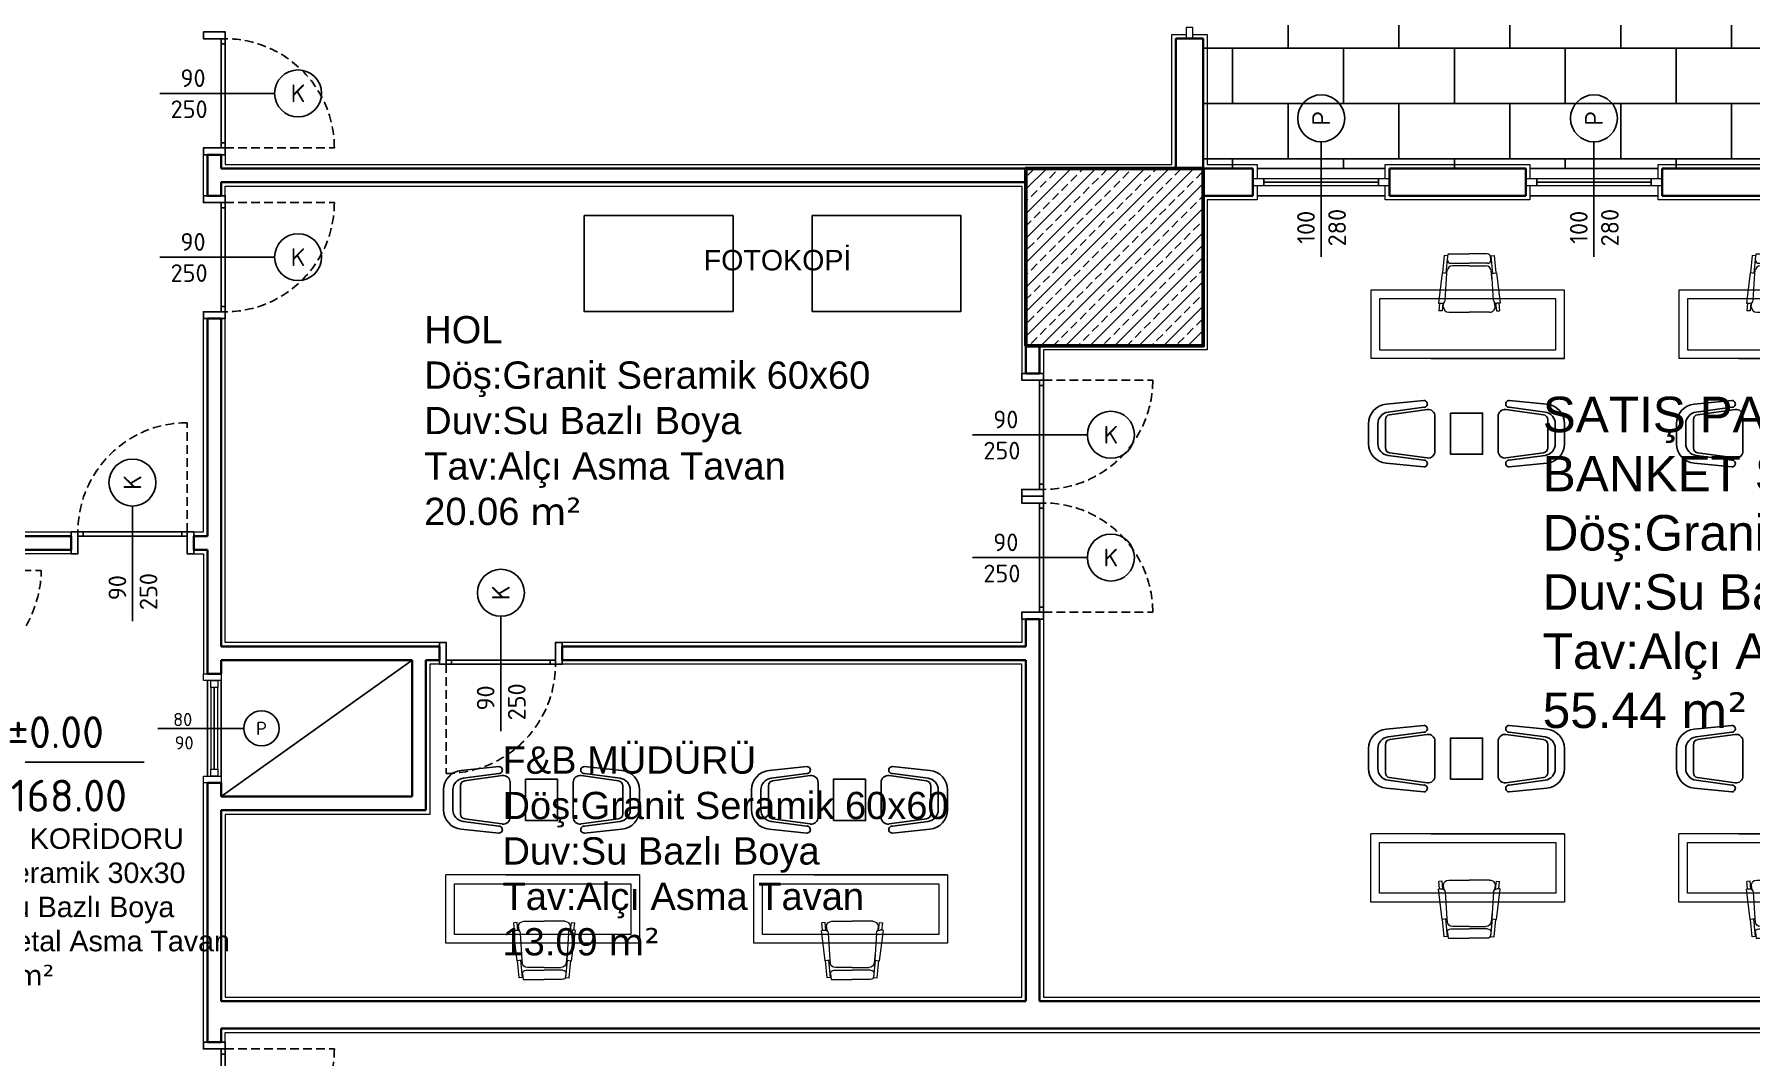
# Model space of a CAD drawing. Header units: millimetres. Extents: x 1443065 to 1517367, y 3763150 to 3779068.
# Drawn here: x 1479557 to 1480815, y 3768206 to 3768955 of the extents above; entities that cross this region are included whole.
import ezdxf
from ezdxf.enums import TextEntityAlignment as Align

# ---------------------------------------------------------------- set-up
doc = ezdxf.new("R2010")
doc.units = ezdxf.units.MM
doc.linetypes.add('HIDDEN', pattern=[9.525, 6.35, -3.175])
for name, color, linetype, lineweight in [('DUVAR', 2, 'Continuous', 35), ('MAHAL', 52, 'Continuous', 13), ('MERDIVEN', 4, 'Continuous', 20), ('SECTION4', 3, 'Continuous', 50), ('SIVA', 3, 'Continuous', 9), ('TASIYICI', 170, 'Continuous', 50), ('TEFRIS', 165, 'Continuous', 15)]:
    doc.layers.add(name, color=color, linetype=linetype, lineweight=lineweight)
for name, color, linetype in [('m-DOG_', 4, 'Continuous'), ('m-DOG_gor', 8, 'Continuous'), ('m-TAR_duvar', 8, 'Continuous'), ('m-TAR_yesil', 54, 'Continuous'), ('m-TFR_vitrifiye', 1, 'Continuous'), ('m-YAZ_kot', 7, 'Continuous'), ('m-YAZ_poz', 7, 'Continuous'), ('TF', 21, 'Continuous')]:
    doc.layers.add(name, color=color, linetype=linetype)
doc.styles.add('mono', font='isocpeur.ttf')
doc.styles.get("Standard").update_dxf_attribs({"font": 'arial.ttf'})

# ---------------------------------------------------------------- blocks, each defined once
blk = doc.blocks.new('90lık Kqpı')
at = {"layer": 'm-DOG_', "linetype": 'HIDDEN'}
blk.add_line((-8, -5), (-88, -5), dxfattribs=at)
at = {"layer": 'm-DOG_'}
for p, q in [((-5, -8.8), (-8, -8.8)), ((-5, -81.2), (-8, -81.2))]:
    blk.add_line(p, q, dxfattribs=at)
for points in [[(8, 0), (8, -5), (-8, -5), (-8, 0)], [(-8, -5), (-8, -85), (-5, -85), (-5, -5)], [(8, -90), (8, -85), (-8, -85), (-8, -90)]]:
    blk.add_lwpolyline(points, close=True, dxfattribs=at)
at = {"layer": 'm-DOG_', "linetype": 'HIDDEN'}
blk.add_arc((-8, -5), 80, 180, 270, dxfattribs=at)
blk = doc.blocks.new('m-penpoz')
blk.add_line((0, -1.625), (0, 0))
blk.add_circle((0, 0.332), 0.332)
blk.add_attdef('POZNO', text='', height=0.18).set_placement((0, 0.332), align=Align.MIDDLE)
blk.add_attdef('HEIGHT', text='', height=0.18, rotation=90).set_placement((0.069, -1.625), align=Align.TOP_LEFT)
blk.add_attdef('WIDTH', text='', height=0.18, rotation=90).set_placement((0, -1.625), align=Align.BOTTOM_LEFT)
blk = doc.blocks.new('sdvswa')
at = {"layer": 'TEFRIS'}
for p, q in [((837027.4, -85290), (836977.4, -85290)), ((836977.4, -85432), (836977.4, -85290)), ((836983.8, -85296.4), (836983.8, -85425.6)), ((837021, -85296.4), (836983.8, -85296.4)), ((837021, -85425.6), (837021, -85296.4)), ((837027.4, -85345.2), (837027.4, -85290)), ((836977.4, -85334), (836977.4, -85432)), ((837027.4, -85432), (837027.4, -85334)), ((837011.3, -85347.2), (837011.3, -85362.2)), ((837012.2, -85342.3), (837012.4, -85339.9)), ((837017.9, -85342.8), (837012.2, -85342.3)), ((837017.8, -85340.4), (837012.4, -85339.9)), ((837015.3, -85343.2), (837018.2, -85343.5)), ((837017.8, -85339.8), (837017.8, -85342.2)), ((837040.2, -85342.4), (837018, -85339.6)), ((837020, -85344.6), (837039.7, -85345.8)), ((837039.7, -85345.8), (837040.2, -85342.4)), ((837039.7, -85345.8), (837041.7, -85346)), ((837052.6, -85346.3), (837039.8, -85345)), ((837052.8, -85343.9), (837040.1, -85342.6)), ((837045.3, -85362.2), (837045.3, -85350)), ((837047.1, -85348.7), (837047.1, -85362.2)), ((837049.8, -85346.3), (837054, -85346.8)), ((837052.6, -85346.3), (837052.8, -85343.9)), ((837054, -85346.8), (837054, -85362.2)), ((837011.3, -85377.2), (837011.3, -85362.2)), ((837045.3, -85362.2), (837045.3, -85374.3)), ((837047.1, -85375.7), (837047.1, -85362.2)), ((837054, -85375.4), (837054, -85362.2)), ((837017.9, -85381.5), (837012.2, -85382.1)), ((837012.2, -85382.1), (837012.4, -85384.5)), ((837017.8, -85383.9), (837012.4, -85384.5)), ((837015.3, -85381.2), (837018.4, -85380.8)), ((837017.8, -85384.8), (837017.8, -85382.4)), ((837040.2, -85382.2), (837018, -85385)), ((837020, -85380), (837039.7, -85378.8)), ((837034.4, -85379.1), (837041.7, -85378.3)), ((837052.6, -85378.1), (837039.7, -85379.3)), ((837039.7, -85378.8), (837040.2, -85382.2)), ((837052.8, -85380.4), (837040.1, -85381.7)), ((837049.8, -85378.1), (837051.9, -85377.8)), ((837052.6, -85378.1), (837052.8, -85380.4)), ((836983.8, -85425.6), (837021, -85425.6)), ((836977.4, -85432), (837027.4, -85432))]:
    blk.add_line(p, q, dxfattribs=at)
for centre, radius, start, end in [((837015.3, -85347.2), 4, 89.9955, 179.9955), ((837020.2, -85342.2), 2.4, 179.1116, 266.3945), ((837041.3, -85350), 4, 359.9955, 83.8125), ((837049.5, -85348.7), 2.4, 83.193, 179.9955), ((837041.3, -85374.3), 4, 276.1786, 359.9955), ((837049.5, -85375.7), 2.4, 179.9955, 276.7981), ((837051.6, -85375.4), 2.4, 276.7981, 359.9955), ((837015.3, -85377.2), 4, 179.9955, 269.9955), ((837015.4, -85382.5), 2.4, 0.8795, 0.8795), ((837020.2, -85382.4), 2.4, 93.5966, 180.8795)]:
    blk.add_arc(centre, radius, start, end, dxfattribs=at)
blk = doc.blocks.new('10E')
at = {"layer": 'TF'}
for p, q in [((-2, 69.4), (-12.1, 69.4)), ((-1.7, 60), (-12.1, 60)), ((-2.3, 60), (8.1, 60)), ((-2, 69.4), (8.1, 69.4)), ((-35.8, 13.2), (-32, 51.4)), ((-28.9, 13.2), (-24, 49.6)), ((-26.6, 9.8), (-21.3, 48)), ((-16.4, 52.3), (-2, 52.3)), ((12.3, 52.3), (-2, 52.3)), ((22.6, 9.8), (17.3, 48)), ((24.8, 13.2), (20, 49.6)), ((31.8, 13.2), (28, 51.4)), ((-2, 1.8), (-19.7, 1.8)), ((-2, 1.8), (15.7, 1.8))]:
    blk.add_line(p, q, dxfattribs=at)
for centre, radius, start, end in [((-12.1, 49.4), 20, 90, 174.2721), ((-12.1, 48), 12, 90, 172.3616), ((8.1, 49.4), 20, 5.7279, 90), ((8.1, 48), 12, 7.6384, 90), ((-16.4, 47.3), 5, 90, 172.113), ((12.3, 47.3), 5, 7.887, 90), ((-32.3, 13), 3.48, 176.4222, 3.5778), ((-19.7, 8.8), 7, 172.113, 270), ((15.7, 8.8), 7, 270, 7.887), ((28.3, 13), 3.48, 176.4222, 3.5778)]:
    blk.add_arc(centre, radius, start, end, dxfattribs=at)
blk = doc.blocks.new('m-plankot')
h = blk.add_hatch(color=256)
h.paths.add_polyline_path([(0, 0.144), (0, 0), (0.144, 0, 0.414214)])
h.paths.add_polyline_path([(0, -0.144), (0, 0), (-0.144, 0, 0.414214)])
for p, q in [((0, 0.192), (0, -0.192)), ((0.9136, 0), (-0.192, 0))]:
    blk.add_line(p, q)
blk.add_circle((0, 0), 0.144)
blk.add_attdef('INCEKOT', (0.1868, 0.1), '', height=0.18)
blk.add_attdef('KABAKOT', text='', height=0.18).set_placement((0.1868, -0.1), align=Align.TOP_LEFT)
blk = doc.blocks.new('Perde Kapı')
at = {"layer": 'm-DOG_', "linetype": 'HIDDEN'}
blk.add_line((5, 26), (5, 116), dxfattribs=at)
at = {"layer": 'm-DOG_'}
for p, q in [((8.8, 23), (8.8, 26)), ((81.2, 23), (81.2, 26))]:
    blk.add_line(p, q, dxfattribs=at)
for points in [[(0, -25), (5, -25), (5, 26), (0, 26)], [(5, 26), (85, 26), (85, 23), (5, 23)], [(90, -25), (85, -25), (85, 26), (90, 26)]]:
    blk.add_lwpolyline(points, close=True, dxfattribs=at)
at = {"layer": 'm-DOG_', "linetype": 'HIDDEN'}
blk.add_arc((2.7, 28.7), 87.4, 358.2588, 88.4682, dxfattribs=at)

msp = doc.modelspace()

# ---------------------------------------------------------------- hatches: boundary and pattern name
at = {"layer": 'm-TAR_duvar'}
h = msp.add_hatch(dxfattribs=at)
h.set_pattern_fill('ANSI33', color=256, scale=2)
h.set_pattern_definition([(45, (57622.096, -87954.948), (-8.98025612, 8.98025612), []), (45, (57631.076, -87954.948), (-8.98025612, 8.98025612), [6.35, -3.175])])
h.paths.add_polyline_path([(1480284, 3768726.6), (1480414, 3768726.6), (1480414, 3768856.6), (1480284, 3768856.6)])
at = {"layer": 'm-TAR_yesil'}
h = msp.add_hatch(dxfattribs=at)
h.set_pattern_fill('AR-B816', color=256, scale=0.2, angle=180)
h.set_pattern_definition([(180, (-27511.644, -76046.24), (-5e-15, -40.64), []), (270, (-27511.644, -76046.24), (40.64, -40.64), [40.64, -40.64])])
edge = h.paths.add_edge_path()
edge.add_line((1480414, 3769447.1), (1480414, 3768856.6))
edge.add_line((1480414, 3768856.6), (1481304, 3768856.7))
edge.add_line((1481304, 3768856.7), (1481300.1, 3768899.2))
edge.add_line((1481300.1, 3768899.2), (1481291.9, 3768931.4))
edge.add_line((1481291.9, 3768931.4), (1481259.9, 3768994.8))
edge.add_line((1481259.9, 3768994.8), (1481242.7, 3769014.6))
edge.add_line((1481242.7, 3769014.6), (1481166.4, 3769065.1))
edge.add_line((1481166.4, 3769065.1), (1480887.6, 3769199.7))
edge.add_line((1480887.6, 3769199.7), (1480660.8, 3769319.4))
edge.add_line((1480660.8, 3769319.4), (1480477.1, 3769416.4))
edge.add_line((1480477.1, 3769416.4), (1480417, 3769448.1))
edge.add_line((1480417, 3769448.1), (1480414, 3769447.1))

# ---------------------------------------------------------------- linework, layer by layer
at = {"color": 1}
for points in [[(1479960.1, 3768822.1), (1480069.3, 3768822.1), (1480069.3, 3768751.9), (1479960.1, 3768751.9)], [(1479960.1, 3768822.1), (1480069.3, 3768822.1), (1480069.3, 3768751.9), (1479960.1, 3768751.9)], [(1480127.2, 3768822.1), (1480236.4, 3768822.1), (1480236.4, 3768751.9), (1480127.2, 3768751.9)], [(1480127.2, 3768822.1), (1480236.4, 3768822.1), (1480236.4, 3768751.9), (1480127.2, 3768751.9)], [(1480595.3, 3768677.4), (1480595.3, 3768647.2), (1480618.8, 3768647.2), (1480618.8, 3768677.4)], [(1480595.3, 3768409.1), (1480595.3, 3768439.3), (1480618.8, 3768439.3), (1480618.8, 3768409.1)], [(1479917.2, 3768378.9), (1479917.2, 3768409.1), (1479940.7, 3768409.1), (1479940.7, 3768378.9)], [(1480142.9, 3768378.9), (1480142.9, 3768409.1), (1480166.5, 3768409.1), (1480166.5, 3768378.9)]]:
    msp.add_lwpolyline(points, close=True, dxfattribs=at)
at = {"layer": 'DUVAR'}
for p, q in [((1480394, 3768951.8), (1480394, 3768856.6)), ((1480394, 3768951.8), (1480414, 3768951.8)), ((1480414, 3768951.8), (1480414, 3768856.6)), ((1479684, 3768836.6), (1479684, 3768866.6)), ((1479694, 3768866.6), (1479684, 3768866.6)), ((1479684, 3768836.6), (1479684, 3768856.6)), ((1479694, 3768856.6), (1479694, 3768866.6)), ((1480284, 3768856.6), (1479694, 3768856.6)), ((1480284, 3768856.6), (1479694, 3768856.6)), ((1480450.5, 3768856.6), (1480414, 3768856.6)), ((1480450.5, 3768836.6), (1480450.5, 3768856.6)), ((1480650.5, 3768856.6), (1480550.5, 3768856.6)), ((1480550.5, 3768836.6), (1480550.5, 3768856.6)), ((1480650.5, 3768836.6), (1480650.5, 3768856.6)), ((1480850.5, 3768856.6), (1480750.5, 3768856.6)), ((1480750.5, 3768836.6), (1480750.5, 3768856.6)), ((1479694, 3768836.6), (1479694, 3768846.6)), ((1480284, 3768846.6), (1479694, 3768846.6)), ((1479694, 3768836.6), (1479694, 3768846.6)), ((1480284, 3768846.6), (1479694, 3768846.6)), ((1479694, 3768836.6), (1479684, 3768836.6)), ((1479694, 3768836.6), (1479684, 3768836.6)), ((1480414, 3768836.6), (1480414, 3768806.6)), ((1480450.5, 3768836.6), (1480414, 3768836.6)), ((1480650.5, 3768836.6), (1480550.5, 3768836.6)), ((1480850.5, 3768836.6), (1480750.5, 3768836.6)), ((1479684, 3768587.3), (1479684, 3768746.6)), ((1479694, 3768746.6), (1479684, 3768746.6)), ((1479684, 3768587.3), (1479684, 3768746.6)), ((1479694, 3768746.6), (1479684, 3768746.6)), ((1479694, 3768506.4), (1479694, 3768746.6)), ((1480284, 3768726.6), (1480284, 3768706.5)), ((1480294, 3768726.6), (1480294, 3768706.5)), ((1480284, 3768706.5), (1480294, 3768706.5)), ((1479469.1, 3768587.3), (1479584, 3768587.3)), ((1479469.1, 3768587.3), (1479584, 3768587.3)), ((1479584, 3768577.2), (1479584, 3768587.3)), ((1479584, 3768577.2), (1479584, 3768587.3)), ((1479674, 3768577.2), (1479674, 3768587.3)), ((1479674, 3768587.3), (1479684, 3768587.3)), ((1479674, 3768577.2), (1479674, 3768587.3)), ((1479674, 3768587.3), (1479684, 3768587.3)), ((1479469.1, 3768577.2), (1479584, 3768577.2)), ((1479469.1, 3768577.2), (1479584, 3768577.2)), ((1479674, 3768577.2), (1479684, 3768577.2)), ((1479674, 3768577.2), (1479684, 3768577.2)), ((1479684, 3768486.4), (1479684, 3768577.2)), ((1480284, 3768526.5), (1480284, 3768506.4)), ((1480284, 3768526.5), (1480294, 3768526.5)), ((1480294, 3768526.5), (1480294, 3768246.6)), ((1479854.1, 3768506.4), (1479694, 3768506.4)), ((1479854.1, 3768506.4), (1479694, 3768506.4)), ((1479854.1, 3768496.4), (1479854.1, 3768506.4)), ((1479944.1, 3768496.4), (1479944.1, 3768506.4)), ((1480284, 3768506.4), (1479944.1, 3768506.4)), ((1480284, 3768506.4), (1479944.1, 3768506.4)), ((1479694, 3768486.4), (1479694, 3768496.4)), ((1479834.1, 3768496.4), (1479694, 3768496.4)), ((1479834.1, 3768496.4), (1479694, 3768496.4)), ((1479834.1, 3768496.4), (1479694, 3768496.4)), ((1479834.1, 3768496.4), (1479694, 3768496.4)), ((1479834.1, 3768396.4), (1479834.1, 3768496.4)), ((1479834.1, 3768396.4), (1479834.1, 3768496.4)), ((1479834.1, 3768396.4), (1479834.1, 3768496.4)), ((1479834.1, 3768396.4), (1479834.1, 3768496.4)), ((1479844.1, 3768386.4), (1479844.1, 3768496.4)), ((1479854.1, 3768496.4), (1479844.1, 3768496.4)), ((1479844.1, 3768386.4), (1479844.1, 3768496.4)), ((1479854.1, 3768496.4), (1479844.1, 3768496.4)), ((1479854.1, 3768496.4), (1479844.1, 3768496.4)), ((1479854.1, 3768496.4), (1479844.1, 3768496.4)), ((1480284, 3768496.4), (1479944.1, 3768496.4)), ((1480284, 3768496.4), (1479944.1, 3768496.4)), ((1480284, 3768496.4), (1479944.1, 3768496.4)), ((1480284, 3768496.4), (1479944.1, 3768496.4)), ((1480284, 3768496.4), (1480284, 3768246.6)), ((1479694, 3768486.4), (1479684, 3768486.4)), ((1479684, 3768216.6), (1479684, 3768406.4)), ((1479694, 3768406.4), (1479684, 3768406.4)), ((1479694, 3768396.4), (1479694, 3768406.4)), ((1479694, 3768396.4), (1479834.1, 3768396.4)), ((1479694, 3768396.4), (1479834.1, 3768396.4)), ((1479694, 3768396.4), (1479834.1, 3768396.4)), ((1479694, 3768396.4), (1479834.1, 3768396.4)), ((1479694, 3768246.6), (1479694, 3768386.4)), ((1479694, 3768386.4), (1479844.1, 3768386.4)), ((1479694, 3768386.4), (1479844.1, 3768386.4)), ((1479694, 3768246.6), (1480284, 3768246.6)), ((1480294, 3768246.6), (1481266.9, 3768246.6)), ((1479694, 3768226.6), (1481266.9, 3768226.6)), ((1479694, 3768216.6), (1479694, 3768226.6)), ((1479684, 3768216.6), (1479694, 3768216.6))]:
    msp.add_line(p, q, dxfattribs=at)
at = {"layer": 'm-DOG_gor', "linetype": 'Continuous'}
for p, q in [((1480453.5, 3768856.6), (1480547.5, 3768856.6)), ((1480653.5, 3768856.6), (1480747.5, 3768856.6)), ((1480542.5, 3768846.6), (1480458.5, 3768846.6)), ((1480742.5, 3768846.6), (1480658.5, 3768846.6)), ((1480547.5, 3768836.6), (1480453.5, 3768836.6)), ((1480747.5, 3768836.6), (1480653.5, 3768836.6)), ((1479684, 3768481.4), (1479684, 3768411.4)), ((1479694, 3768481.4), (1479694, 3768411.4)), ((1479689, 3768476.4), (1479689, 3768416.4))]:
    msp.add_line(p, q, dxfattribs=at)
at = {"layer": 'm-TFR_vitrifiye'}
msp.add_line((1479694, 3768396.4), (1479834.1, 3768496.4), dxfattribs=at)
at = {"layer": 'MERDIVEN'}
for points in [[(1480406.5, 3768951.8), (1480406.5, 3768959.8), (1480401.5, 3768959.8), (1480401.5, 3768951.8)], [(1480450.5, 3768844.1), (1480458.5, 3768844.1), (1480458.5, 3768849.1), (1480450.5, 3768849.1)], [(1480458.5, 3768844.1), (1480542.5, 3768844.1), (1480542.5, 3768849.1), (1480458.5, 3768849.1)], [(1480542.5, 3768844.1), (1480550.5, 3768844.1), (1480550.5, 3768849.1), (1480542.5, 3768849.1)], [(1480650.5, 3768844.1), (1480658.5, 3768844.1), (1480658.5, 3768849.1), (1480650.5, 3768849.1)], [(1480658.5, 3768844.1), (1480742.5, 3768844.1), (1480742.5, 3768849.1), (1480658.5, 3768849.1)], [(1480742.5, 3768844.1), (1480750.5, 3768844.1), (1480750.5, 3768849.1), (1480742.5, 3768849.1)], [(1479681, 3768481.4), (1479681, 3768486.4), (1479694, 3768486.4), (1479694, 3768481.4)], [(1479686.5, 3768481.4), (1479691.5, 3768481.4), (1479691.5, 3768476.4), (1479686.5, 3768476.4)], [(1479691.5, 3768476.4), (1479686.5, 3768476.4), (1479686.5, 3768416.4), (1479691.5, 3768416.4)], [(1479686.5, 3768416.4), (1479691.5, 3768416.4), (1479691.5, 3768411.4), (1479686.5, 3768411.4)], [(1479681, 3768406.4), (1479681, 3768411.4), (1479694, 3768411.4), (1479694, 3768406.4)]]:
    msp.add_lwpolyline(points, close=True, dxfattribs=at)
at = {"layer": 'SIVA'}
for p, q in [((1479681, 3768836.6), (1479681, 3768866.6)), ((1479681, 3768216.6), (1479681, 3768406.4))]:
    msp.add_line(p, q, dxfattribs=at)
for points in [[(1479427, 3768996.8), (1479427, 3768859.6), (1479517, 3768859.6), (1479517, 3768753.6), (1479472.1, 3768753.6), (1479472.1, 3768590.3), (1479584, 3768590.3)], [(1479697, 3768866.6), (1479697, 3768859.6), (1480391, 3768859.6), (1480391, 3768954.8), (1480401.5, 3768954.8)], [(1480406.5, 3768954.8), (1480417, 3768954.8), (1480417, 3768859.6), (1480453.5, 3768859.6), (1480453.5, 3768849.1)], [(1480547.5, 3768849.1), (1480547.5, 3768859.6), (1480653.5, 3768859.6), (1480653.5, 3768849.1)], [(1480747.5, 3768849.1), (1480747.5, 3768859.6), (1480853.5, 3768859.6), (1480853.5, 3768849.1)], [(1479697, 3768836.6), (1479697, 3768843.6), (1480281, 3768843.6), (1480281, 3768706.5)], [(1480453.5, 3768844.1), (1480453.5, 3768833.6), (1480417, 3768833.6), (1480417, 3768723.6), (1480297, 3768723.6), (1480297, 3768706.5)], [(1480653.5, 3768844.1), (1480653.5, 3768833.6), (1480547.5, 3768833.6), (1480547.5, 3768844.1)], [(1480853.5, 3768844.1), (1480853.5, 3768833.6), (1480747.5, 3768833.6), (1480747.5, 3768844.1)], [(1479674, 3768590.3), (1479681, 3768590.3), (1479681, 3768746.6)], [(1479854.1, 3768509.4), (1479697, 3768509.4), (1479697, 3768746.6)], [(1479584, 3768574.2), (1479472.1, 3768574.2), (1479472.1, 3768567.1)], [(1479674, 3768574.2), (1479681, 3768574.2), (1479681, 3768486.4)], [(1480281, 3768526.5), (1480281, 3768509.4), (1479944.1, 3768509.4)], [(1480297, 3768526.5), (1480297, 3768249.6), (1481263.9, 3768249.6), (1481263.9, 3768354.6), (1481274.4, 3768354.6)], [(1479854.1, 3768493.4), (1479847.1, 3768493.4), (1479847.1, 3768383.4), (1479697, 3768383.4), (1479697, 3768249.6), (1480281, 3768249.6), (1480281, 3768493.4), (1479944.1, 3768493.4)], [(1479697, 3768216.6), (1479697, 3768223.6), (1481263.9, 3768223.6), (1481263.9, 3768206.6)]]:
    msp.add_lwpolyline(points, dxfattribs=at)
at = {"layer": 'TASIYICI'}
msp.add_lwpolyline([(1480284, 3768726.6), (1480414, 3768726.6), (1480414, 3768856.6), (1480284, 3768856.6)], close=True, dxfattribs=at)

# ---------------------------------------------------------------- block references
at = {"layer": 'm-YAZ_kot'}
ref = msp.add_blockref('m-plankot', (1479518.8, 3768421.6), dxfattribs=dict(at, xscale=129.9375, yscale=129.9375, zscale=129.9375))
ref.add_attrib('KABAKOT', '168.00', dxfattribs={"layer": '0', "height": 23.39, "rotation": 0, "style": 'mono'}).set_placement((1479539.7, 3768378.4), align=Align.BOTTOM_LEFT)
ref.add_attrib('INCEKOT', '%%P0.00', dxfattribs={"layer": '0', "height": 23.39, "rotation": 0, "style": 'mono'}).set_placement((1479537.2, 3768424.9), align=Align.BOTTOM_LEFT)
at = {"layer": 'm-YAZ_poz'}
ref = msp.add_blockref('m-penpoz', (1479733.2, 3768911.6), dxfattribs=dict(at, xscale=51.83999999999998, yscale=51.83999999999998, zscale=51.83999999999998, rotation=270.0004505966874))
ref.add_attrib('WIDTH', '90', dxfattribs={"layer": '0', "height": 12.96, "style": 'mono'}).set_placement((1479682.6, 3768912.4), align=Align.BOTTOM_RIGHT)
ref.add_attrib('HEIGHT', '250', dxfattribs={"layer": '0', "height": 12.96, "style": 'mono'}).set_placement((1479684.1, 3768889.6), align=Align.BOTTOM_RIGHT)
ref.add_attrib('POZNO', 'K', dxfattribs={"layer": '0', "height": 13, "style": 'mono'}).set_placement((1479750.4, 3768911.6), align=Align.MIDDLE_CENTER)
ref = msp.add_blockref('m-penpoz', (1480500.5, 3768876.1), dxfattribs=dict(at, xscale=51.83999999999998, yscale=51.83999999999998, zscale=51.83999999999998, rotation=0.0004505966874107999))
ref.add_attrib('WIDTH', '100', dxfattribs={"layer": '0', "height": 12.96, "rotation": 90, "style": 'mono'}).set_placement((1480499.7, 3768825.6), align=Align.BOTTOM_RIGHT)
ref.add_attrib('HEIGHT', '280', dxfattribs={"layer": '0', "height": 12.96, "rotation": 90, "style": 'mono'}).set_placement((1480522.5, 3768827), align=Align.BOTTOM_RIGHT)
ref.add_attrib('POZNO', 'P', dxfattribs={"layer": '0', "height": 13, "rotation": 90, "style": 'mono'}).set_placement((1480500.5, 3768893.3), align=Align.MIDDLE_CENTER)
ref = msp.add_blockref('m-penpoz', (1480700.5, 3768876.1), dxfattribs=dict(at, xscale=51.83999999999998, yscale=51.83999999999998, zscale=51.83999999999998, rotation=0.0004505966874107999))
ref.add_attrib('WIDTH', '100', dxfattribs={"layer": '0', "height": 12.96, "rotation": 90, "style": 'mono'}).set_placement((1480699.7, 3768825.6), align=Align.BOTTOM_RIGHT)
ref.add_attrib('HEIGHT', '280', dxfattribs={"layer": '0', "height": 12.96, "rotation": 90, "style": 'mono'}).set_placement((1480722.5, 3768827), align=Align.BOTTOM_RIGHT)
ref.add_attrib('POZNO', 'P', dxfattribs={"layer": '0', "height": 13, "rotation": 90, "style": 'mono'}).set_placement((1480700.5, 3768893.3), align=Align.MIDDLE_CENTER)
ref = msp.add_blockref('m-penpoz', (1479733.2, 3768791.6), dxfattribs=dict(at, xscale=51.83999999999998, yscale=51.83999999999998, zscale=51.83999999999998, rotation=270.0004505966874))
ref.add_attrib('WIDTH', '90', dxfattribs={"layer": '0', "height": 12.96, "style": 'mono'}).set_placement((1479682.6, 3768792.4), align=Align.BOTTOM_RIGHT)
ref.add_attrib('HEIGHT', '250', dxfattribs={"layer": '0', "height": 12.96, "style": 'mono'}).set_placement((1479684.1, 3768769.6), align=Align.BOTTOM_RIGHT)
ref.add_attrib('POZNO', 'K', dxfattribs={"layer": '0', "height": 13, "style": 'mono'}).set_placement((1479750.4, 3768791.6), align=Align.MIDDLE_CENTER)
ref = msp.add_blockref('m-penpoz', (1479733.2, 3768791.6), dxfattribs=dict(at, xscale=51.83999999999998, yscale=51.83999999999998, zscale=51.83999999999998, rotation=270.0004505966874))
ref.add_attrib('WIDTH', '90', dxfattribs={"layer": '0', "height": 12.96, "style": 'mono'}).set_placement((1479682.6, 3768792.4), align=Align.BOTTOM_RIGHT)
ref.add_attrib('HEIGHT', '250', dxfattribs={"layer": '0', "height": 12.96, "style": 'mono'}).set_placement((1479684.1, 3768769.6), align=Align.BOTTOM_RIGHT)
ref.add_attrib('POZNO', 'K', dxfattribs={"layer": '0', "height": 13, "style": 'mono'}).set_placement((1479750.4, 3768791.6), align=Align.MIDDLE_CENTER)
ref = msp.add_blockref('m-penpoz', (1480329.1, 3768661.5), dxfattribs=dict(at, xscale=51.83999999999998, yscale=51.83999999999998, zscale=51.83999999999998, rotation=270.0004505966874))
ref.add_attrib('WIDTH', '90', dxfattribs={"layer": '0', "height": 12.96, "style": 'mono'}).set_placement((1480278.5, 3768662.3), align=Align.BOTTOM_RIGHT)
ref.add_attrib('HEIGHT', '250', dxfattribs={"layer": '0', "height": 12.96, "style": 'mono'}).set_placement((1480280, 3768639.5), align=Align.BOTTOM_RIGHT)
ref.add_attrib('POZNO', 'K', dxfattribs={"layer": '0', "height": 13, "style": 'mono'}).set_placement((1480346.3, 3768661.5), align=Align.MIDDLE_CENTER)
ref = msp.add_blockref('m-penpoz', (1479629, 3768609.3), dxfattribs=dict(at, xscale=51.83999999999998, yscale=51.83999999999998, zscale=51.83999999999998, rotation=0.0004505966874107999))
ref.add_attrib('WIDTH', '90', dxfattribs={"layer": '0', "height": 12.96, "rotation": 90, "style": 'mono'}).set_placement((1479628.3, 3768558.7), align=Align.BOTTOM_RIGHT)
ref.add_attrib('HEIGHT', '250', dxfattribs={"layer": '0', "height": 12.96, "rotation": 90, "style": 'mono'}).set_placement((1479651.1, 3768560.2), align=Align.BOTTOM_RIGHT)
ref.add_attrib('POZNO', 'K', dxfattribs={"layer": '0', "height": 13, "rotation": 90, "style": 'mono'}).set_placement((1479629, 3768626.5), align=Align.MIDDLE_CENTER)
ref = msp.add_blockref('m-penpoz', (1479629, 3768609.3), dxfattribs=dict(at, xscale=51.83999999999998, yscale=51.83999999999998, zscale=51.83999999999998, rotation=0.0004505966874107999))
ref.add_attrib('WIDTH', '90', dxfattribs={"layer": '0', "height": 12.96, "rotation": 90, "style": 'mono'}).set_placement((1479628.3, 3768558.7), align=Align.BOTTOM_RIGHT)
ref.add_attrib('HEIGHT', '250', dxfattribs={"layer": '0', "height": 12.96, "rotation": 90, "style": 'mono'}).set_placement((1479651.1, 3768560.2), align=Align.BOTTOM_RIGHT)
ref.add_attrib('POZNO', 'K', dxfattribs={"layer": '0', "height": 13, "rotation": 90, "style": 'mono'}).set_placement((1479629, 3768626.5), align=Align.MIDDLE_CENTER)
ref = msp.add_blockref('m-penpoz', (1480329.1, 3768571.5), dxfattribs=dict(at, xscale=51.83999999999998, yscale=51.83999999999998, zscale=51.83999999999998, rotation=270.0004505966874))
ref.add_attrib('WIDTH', '90', dxfattribs={"layer": '0', "height": 12.96, "style": 'mono'}).set_placement((1480278.5, 3768572.3), align=Align.BOTTOM_RIGHT)
ref.add_attrib('HEIGHT', '250', dxfattribs={"layer": '0', "height": 12.96, "style": 'mono'}).set_placement((1480280, 3768549.5), align=Align.BOTTOM_RIGHT)
ref.add_attrib('POZNO', 'K', dxfattribs={"layer": '0', "height": 13, "style": 'mono'}).set_placement((1480346.3, 3768571.5), align=Align.MIDDLE_CENTER)
ref = msp.add_blockref('m-penpoz', (1479899.1, 3768528.5), dxfattribs=dict(at, xscale=51.83999999999998, yscale=51.83999999999998, zscale=51.83999999999998, rotation=0.0004505966874107999))
ref.add_attrib('WIDTH', '90', dxfattribs={"layer": '0', "height": 12.96, "rotation": 90, "style": 'mono'}).set_placement((1479898.3, 3768477.9), align=Align.BOTTOM_RIGHT)
ref.add_attrib('HEIGHT', '250', dxfattribs={"layer": '0', "height": 12.96, "rotation": 90, "style": 'mono'}).set_placement((1479921.1, 3768479.4), align=Align.BOTTOM_RIGHT)
ref.add_attrib('POZNO', 'K', dxfattribs={"layer": '0', "height": 13, "rotation": 90, "style": 'mono'}).set_placement((1479899.1, 3768545.7), align=Align.MIDDLE_CENTER)
ref = msp.add_blockref('m-penpoz', (1479710.7, 3768446.4), dxfattribs=dict(at, xscale=38.87999999999997, yscale=38.87999999999997, zscale=38.87999999999997, rotation=270.0004505982033))
ref.add_attrib('WIDTH', '80', dxfattribs={"layer": '0', "height": 9.72, "style": 'mono'}).set_placement((1479672.8, 3768445.1), align=Align.BOTTOM_RIGHT)
ref.add_attrib('HEIGHT', '90', dxfattribs={"layer": '0', "height": 9.72, "style": 'mono'}).set_placement((1479673.8, 3768428), align=Align.BOTTOM_RIGHT)
ref.add_attrib('POZNO', 'P', dxfattribs={"layer": '0', "height": 9.72, "style": 'mono'}).set_placement((1479723.6, 3768446.4), align=Align.MIDDLE_CENTER)
at = {"layer": 'SECTION4', "color": 3, "lineweight": 18, "rotation": 90}
for p in [(1395246.8, 2931740), (1395472.6, 2931740)]:
    msp.add_blockref('sdvswa', p, dxfattribs=at)
at = {"layer": 'SECTION4', "color": 3, "lineweight": 18, "xscale": -1, "rotation": 90}
for p in [(1395246.8, 4605346.6), (1395472.6, 4605346.6), (1394568.7, 4605316.4), (1394794.5, 4605316.4)]:
    msp.add_blockref('sdvswa', p, dxfattribs=at)
at = {"layer": 'SIVA', "rotation": 270.0000000080041}
msp.add_blockref('Perde Kapı', (1479446.1, 3768567), dxfattribs=at)
at = {"layer": 'TEFRIS', "color": 6, "lineweight": 18}
for p, rotation in [((1479689, 3768866.6), 180), ((1479674, 3768582.3), 270), ((1479674, 3768582.3), 270), ((1480289, 3768526.5), 180), ((1479854.1, 3768501.4), 90.00000000000001)]:
    msp.add_blockref('90lık Kqpı', p, dxfattribs=dict(at, rotation=rotation))
at = {"layer": 'TEFRIS', "color": 6, "lineweight": 18, "xscale": -1}
for p in [(1479689, 3768836.6), (1479689, 3768836.6), (1480289, 3768706.5), (1479689, 3768216.6)]:
    msp.add_blockref('90lık Kqpı', p, dxfattribs=at)
at = {"layer": 'TEFRIS', "yscale": 0.7200000000000002, "zscale": 0.7200000000000002}
for p, xscale, rotation in [((1480585.2, 3768660.8), -0.7200000000000002, 90), ((1480628.9, 3768660.8), 0.7200000000000002, 270), ((1480811, 3768660.8), -0.7200000000000002, 90), ((1480585.2, 3768425.7), 0.7200000000000002, 89.99999999999999), ((1480628.9, 3768425.7), -0.7200000000000002, 270), ((1480811, 3768425.7), 0.7200000000000002, 89.99999999999999), ((1479907.1, 3768395.5), 0.7200000000000002, 89.99999999999999), ((1479950.8, 3768395.5), -0.7200000000000002, 270), ((1480132.9, 3768395.5), 0.7200000000000002, 89.99999999999999), ((1480176.6, 3768395.5), -0.7200000000000002, 270)]:
    msp.add_blockref('10E', p, dxfattribs=dict(at, xscale=xscale, rotation=rotation))

# ---------------------------------------------------------------- texts
at = {"layer": 'MAHAL', "attachment_point": 7}
for s, insert, char_height, width in [('{\\f@Arial Unicode MS|b0|i0|c162|p34;FOTOKOPİ}', (1480047.8, 3768781.7), 15, 218.566), ('{\\f@Arial Unicode MS|b0|i0|c162|p34;FOTOKOPİ}', (1480047.8, 3768781.7), 15, 218.566), ('{\\f@Arial Unicode MS|b0|i0|c162|p34;HOL\\PDöş:Granit Seramik 60x60\\PDuv:Su Bazlı Boya\\PTav:Alçı Asma Tavan\\P20.06 \\fVerdana|b0|i0|c162|p34;m²}', (1479842.9, 3768595.1), 19.965, 332.74), ('{\\f@Arial Unicode MS|b0|i0|c162|p34;SATIŞ PAZARLAMA BÖLÜMÜ + BANKET SATIŞ\\PDöş:Granit Seramik 60x60\\PDuv:Su Bazlı Boya\\PTav:Alçı Asma Tavan\\P55.44 \\fVerdana|b0|i0|c162|p34;m²}', (1480662.9, 3768446.3), 26, 661.233), ('{\\f@Arial Unicode MS|b0|i0|c162|p34;F&B MÜDÜRÜ\\PDöş:Granit Seramik 60x60\\PDuv:Su Bazlı Boya\\PTav:Alçı Asma Tavan\\P13.09 \\fVerdana|b0|i0|c162|p34;m²}', (1479900.3, 3768279.8), 19.965, 332.74), ('{\\f@Arial Unicode MS|b0|i0|c162|p34;KAÇIŞ KORİDORU\\PDöş:Seramik 30x30\\PDuv:Su Bazlı Boya\\PTav:Metal Asma Tavan\\P12.17 \\fVerdana|b0|i0|c162|p34;m²}', (1479485, 3768258.1), 15, 225.325)]:
    msp.add_mtext(s, dxfattribs=dict(at, insert=insert, char_height=char_height, width=width))

doc.saveas('drawing.dxf')
